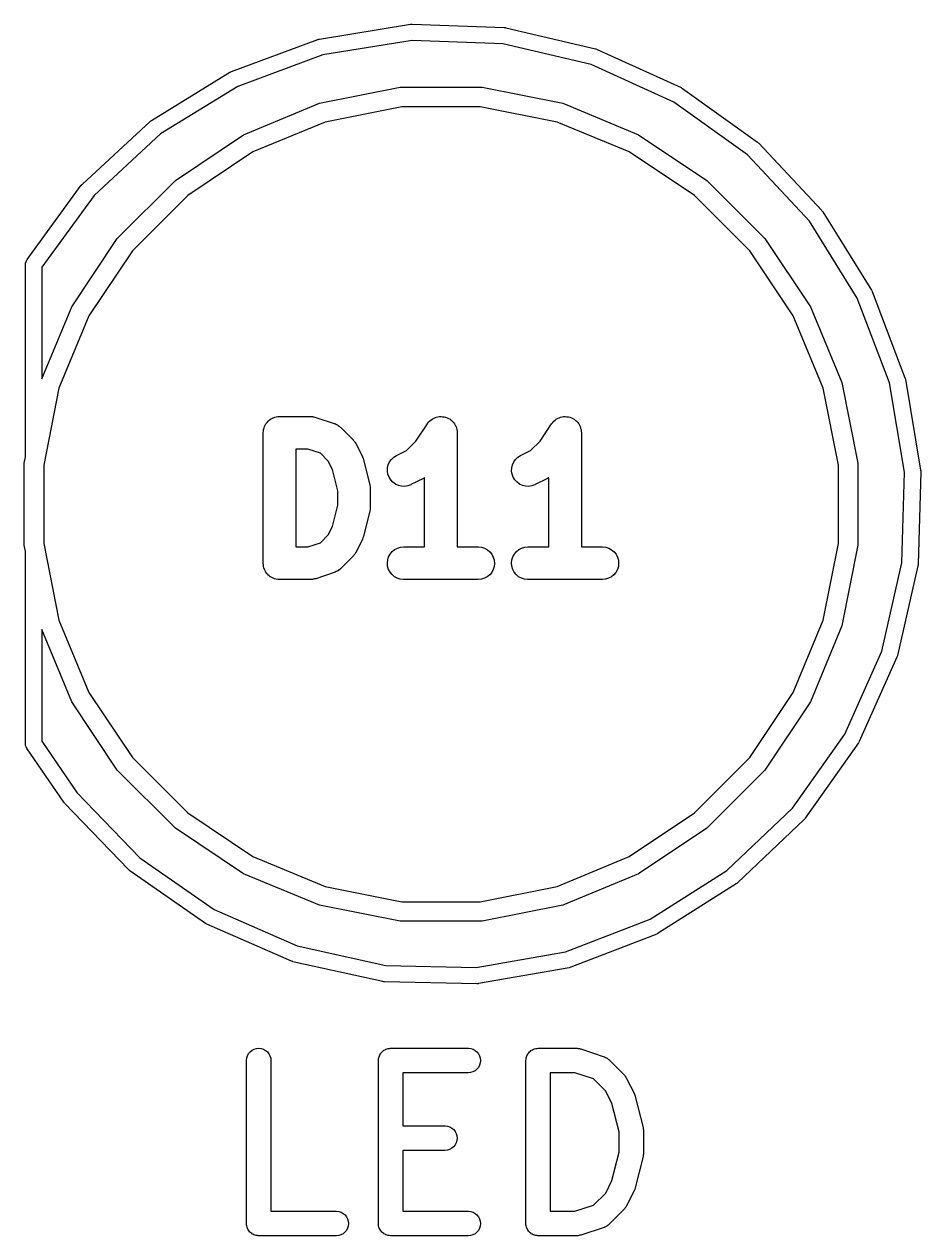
# Model space of a CAD drawing. Extents: x 20 to 116, y -135 to -20.
# Drawn here: x 65.08 to 70.58, y -86.03 to -78.6 of the extents above; entities that cross this region are included whole.
import ezdxf

# ---------------------------------------------------------------- set-up
doc = ezdxf.new("R2010")
doc.units = 0
doc.layers.add('BLACK', color=7, linetype='CONTINUOUS')

msp = doc.modelspace()

# ---------------------------------------------------------------- linework, layer by layer
at = {"layer": 'BLACK', "linetype": 'Continuous'}
for p, q in [((66.8937, -78.6862), (67.4525, -78.5962)), ((67.4525, -78.5962), (67.4532, -78.5961)), ((67.4532, -78.5961), (67.4577, -78.5959)), ((67.4577, -78.5959), (67.4622, -78.5956)), ((67.4622, -78.5956), (68.0279, -78.6158)), ((68.0279, -78.6158), (68.0286, -78.6159)), ((68.0286, -78.6159), (68.033, -78.6165)), ((68.033, -78.6165), (68.0375, -78.6171)), ((68.0375, -78.6171), (68.5884, -78.7469)), ((66.3536, -78.8855), (66.8843, -78.6887)), ((66.8843, -78.6887), (66.8849, -78.6884)), ((66.8843, -78.6887), (66.8843, -78.6887)), ((66.8843, -78.6887), (66.8843, -78.6887)), ((66.8849, -78.6884), (66.8893, -78.6874)), ((66.8893, -78.6874), (66.8937, -78.6862)), ((67.4636, -78.6957), (66.9145, -78.7841)), ((68.0194, -78.7156), (67.4636, -78.6957)), ((68.5607, -78.8431), (68.0194, -78.7156)), ((68.5884, -78.7469), (68.5891, -78.747)), ((68.5891, -78.747), (68.5934, -78.7486)), ((68.5934, -78.7486), (68.5977, -78.75)), ((68.5977, -78.75), (69.1129, -78.9843)), ((66.9145, -78.7841), (66.393, -78.9776)), ((69.067, -79.0733), (68.5607, -78.8431)), ((65.8625, -79.1859), (66.3449, -78.8898)), ((66.3449, -78.8898), (66.3454, -78.8894)), ((66.3454, -78.8894), (66.3496, -78.8875)), ((66.3496, -78.8875), (66.3536, -78.8855)), ((66.393, -78.9776), (65.919, -79.2686)), ((66.894, -79.0807), (67.3881, -78.9824)), ((67.3881, -78.9824), (67.8919, -78.9824)), ((67.8919, -78.9824), (68.386, -79.0807)), ((69.1129, -78.9843), (69.1135, -78.9846)), ((69.1135, -78.9846), (69.1174, -78.9869)), ((69.1174, -78.9869), (69.1213, -78.9892)), ((69.1213, -78.9892), (69.5812, -79.319)), ((69.519, -79.3975), (69.067, -79.0733)), ((66.4285, -79.2735), (66.894, -79.0807)), ((67.3999, -79.1018), (66.9288, -79.1955)), ((67.8801, -79.1018), (67.3999, -79.1018)), ((68.3512, -79.1955), (67.8801, -79.1018)), ((68.386, -79.0807), (68.8515, -79.2735)), ((65.4391, -79.576), (65.8548, -79.1918)), ((65.8548, -79.1918), (65.8553, -79.1913)), ((65.8553, -79.1913), (65.8589, -79.1887)), ((65.8589, -79.1887), (65.8625, -79.1859)), ((66.9288, -79.1955), (66.4851, -79.3793)), ((68.7949, -79.3793), (68.3512, -79.1955)), ((65.919, -79.2686), (65.5106, -79.6461)), ((66.0096, -79.5534), (66.4285, -79.2735)), ((68.8515, -79.2735), (69.2704, -79.5534)), ((69.5812, -79.319), (69.5813, -79.319)), ((69.5813, -79.319), (69.5813, -79.3191)), ((69.5813, -79.3191), (69.5818, -79.3195)), ((69.5818, -79.3195), (69.5852, -79.3225)), ((69.5852, -79.3225), (69.5886, -79.3255)), ((69.5886, -79.3255), (69.9757, -79.7384)), ((66.4851, -79.3793), (66.0857, -79.6461)), ((69.1943, -79.6461), (68.7949, -79.3793)), ((69.8994, -79.8032), (69.519, -79.3975)), ((65.1004, -80.0397), (65.4327, -79.5833)), ((65.4327, -79.5833), (65.4331, -79.5827)), ((65.4331, -79.5827), (65.4361, -79.5794)), ((65.4361, -79.5794), (65.4391, -79.576)), ((65.6534, -79.9096), (66.0096, -79.5534)), ((69.2704, -79.5534), (69.6266, -79.9096)), ((65.5106, -79.6461), (65.19, -80.0866)), ((66.0857, -79.6461), (65.7461, -79.9857)), ((69.5339, -79.9857), (69.1943, -79.6461)), ((69.9757, -79.7384), (69.9757, -79.7384)), ((69.9757, -79.7384), (69.9757, -79.7384)), ((69.9757, -79.7384), (69.9761, -79.7389)), ((69.9761, -79.7389), (69.9788, -79.7425)), ((69.9788, -79.7425), (69.9816, -79.7461)), ((70.1937, -80.2751), (69.8994, -79.8032)), ((69.9816, -79.7461), (70.2811, -80.2264)), ((65.3735, -80.3285), (65.6534, -79.9096)), ((69.6266, -79.9096), (69.9065, -80.3285)), ((65.0982, -80.0424), (65.1004, -80.0397)), ((65.7461, -79.9857), (65.4793, -80.3851)), ((69.8007, -80.3851), (69.5339, -79.9857)), ((65.09, -80.0679), (65.0907, -80.0605)), ((65.09, -81.2498), (65.09, -80.0679)), ((65.0907, -80.0605), (65.0936, -80.0511)), ((65.0936, -80.0511), (65.0982, -80.0424)), ((65.19, -80.0866), (65.19, -80.7714)), ((70.2811, -80.2264), (70.2815, -80.227)), ((70.2815, -80.227), (70.2834, -80.2311)), ((70.2834, -80.2311), (70.2855, -80.2351)), ((70.2855, -80.2351), (70.486, -80.7644)), ((65.19, -80.7714), (65.3735, -80.3285)), ((69.9065, -80.3285), (70.0993, -80.794)), ((70.3907, -80.7952), (70.1937, -80.2751)), ((65.4793, -80.3851), (65.2955, -80.8288)), ((69.9845, -80.8288), (69.8007, -80.3851)), ((70.486, -80.7644), (70.4862, -80.765)), ((70.4862, -80.765), (70.4873, -80.7694)), ((70.4873, -80.7694), (70.4885, -80.7738)), ((70.4885, -80.7738), (70.5824, -81.332)), ((65.2955, -80.8288), (65.2018, -81.2999)), ((70.0782, -81.2999), (69.9845, -80.8288)), ((70.0993, -80.794), (70.1976, -81.2881)), ((70.483, -81.3437), (70.3907, -80.7952)), ((66.6111, -81.0092), (66.6201, -81.0065)), ((66.6201, -81.0065), (66.6291, -81.0038)), ((66.6291, -81.0038), (66.6295, -81.0038)), ((66.6295, -81.0038), (66.6298, -81.0037)), ((66.6298, -81.0037), (66.6392, -81.0028)), ((66.6392, -81.0028), (66.6486, -81.0019)), ((66.6486, -81.0019), (66.839, -81.0019)), ((66.839, -81.0019), (66.8404, -81.0019)), ((66.8404, -81.0019), (66.846, -81.0025)), ((66.846, -81.0025), (66.8516, -81.0027)), ((66.8516, -81.0027), (66.8557, -81.0036)), ((66.8557, -81.0036), (66.8598, -81.0041)), ((66.8598, -81.0041), (66.8652, -81.0058)), ((66.8652, -81.0058), (66.8707, -81.007)), ((67.6017, -81.0091), (67.6107, -81.0065)), ((67.6107, -81.0065), (67.6203, -81.0037)), ((67.6203, -81.0037), (67.6204, -81.0037)), ((67.6204, -81.0037), (67.6205, -81.0036)), ((67.6205, -81.0036), (67.6294, -81.0028)), ((67.6294, -81.0028), (67.6397, -81.0019)), ((67.6397, -81.0019), (67.6398, -81.0019)), ((67.6398, -81.0019), (67.6399, -81.0019)), ((67.6399, -81.0019), (67.6489, -81.0029)), ((67.6489, -81.0029), (67.6592, -81.0039)), ((67.6592, -81.0039), (67.6592, -81.004)), ((67.6592, -81.004), (67.6593, -81.004)), ((67.6593, -81.004), (67.668, -81.0067)), ((68.3636, -81.0091), (68.3727, -81.0065)), ((68.3727, -81.0065), (68.3822, -81.0037)), ((68.3822, -81.0037), (68.3823, -81.0037)), ((68.3823, -81.0037), (68.3824, -81.0036)), ((68.3824, -81.0036), (68.3916, -81.0028)), ((68.3916, -81.0028), (68.4017, -81.0019)), ((68.4017, -81.0019), (68.4018, -81.0019)), ((68.4017, -81.0019), (68.4017, -81.0019)), ((68.4018, -81.0019), (68.4111, -81.0029)), ((68.4111, -81.0029), (68.4211, -81.0039)), ((68.4211, -81.0039), (68.4211, -81.004)), ((68.4211, -81.004), (68.4212, -81.004)), ((68.4212, -81.004), (68.4304, -81.0068)), ((66.5508, -81.0811), (66.5536, -81.0721)), ((66.5536, -81.0721), (66.5564, -81.0632)), ((66.5564, -81.0632), (66.5566, -81.0628)), ((66.5566, -81.0628), (66.5567, -81.0625)), ((66.5567, -81.0625), (66.5612, -81.0543)), ((66.5612, -81.0543), (66.5657, -81.046)), ((66.5657, -81.046), (66.5659, -81.0457)), ((66.5659, -81.0457), (66.5661, -81.0454)), ((66.5661, -81.0454), (66.5721, -81.0382)), ((66.5721, -81.0382), (66.5781, -81.0309)), ((66.5781, -81.0309), (66.5784, -81.0307)), ((66.5784, -81.0307), (66.5786, -81.0305)), ((66.5786, -81.0305), (66.5859, -81.0246)), ((66.5859, -81.0246), (66.5932, -81.0186)), ((66.5932, -81.0186), (66.5935, -81.0184)), ((66.5935, -81.0184), (66.5938, -81.0182)), ((66.5938, -81.0182), (66.6021, -81.0139)), ((66.6021, -81.0139), (66.6105, -81.0094)), ((66.6105, -81.0094), (66.6108, -81.0093)), ((66.6108, -81.0093), (66.6111, -81.0092)), ((66.8707, -81.007), (66.985, -81.0451)), ((66.985, -81.0451), (66.9863, -81.0456)), ((66.9863, -81.0456), (66.9889, -81.0468)), ((66.9889, -81.0468), (66.9918, -81.0477)), ((66.9918, -81.0477), (66.9978, -81.0509)), ((66.9978, -81.0509), (67.004, -81.0538)), ((67.004, -81.0538), (67.0064, -81.0555)), ((67.0064, -81.0555), (67.009, -81.0569)), ((67.009, -81.0569), (67.0142, -81.0612)), ((67.0142, -81.0612), (67.0198, -81.0653)), ((67.0198, -81.0653), (67.0218, -81.0674)), ((67.0218, -81.0674), (67.024, -81.0693)), ((67.024, -81.0693), (67.1002, -81.1455)), ((67.4851, -81.1525), (67.5558, -81.0464)), ((67.5558, -81.0464), (67.5565, -81.0454)), ((67.5565, -81.0454), (67.5566, -81.0453)), ((67.5565, -81.0454), (67.5565, -81.0454)), ((67.5565, -81.0454), (67.5565, -81.0454)), ((67.5566, -81.0453), (67.563, -81.0376)), ((67.563, -81.0376), (67.5691, -81.0305)), ((67.5691, -81.0304), (67.5692, -81.0303)), ((67.5691, -81.0305), (67.5691, -81.0304)), ((67.5692, -81.0303), (67.5772, -81.0239)), ((67.5772, -81.0239), (67.5843, -81.0182)), ((67.5843, -81.0182), (67.5844, -81.0182)), ((67.5844, -81.0181), (67.5932, -81.0135)), ((67.5844, -81.0182), (67.5844, -81.0181)), ((67.5932, -81.0135), (67.6016, -81.0092)), ((67.6016, -81.0092), (67.6017, -81.0092)), ((67.6017, -81.0092), (67.6017, -81.0091)), ((67.668, -81.0067), (67.6778, -81.0097)), ((67.6778, -81.0097), (67.6779, -81.0098)), ((67.6779, -81.0098), (67.6779, -81.0098)), ((67.6779, -81.0098), (67.6863, -81.0143)), ((67.6863, -81.0143), (67.695, -81.019)), ((67.695, -81.019), (67.695, -81.0191)), ((67.695, -81.0191), (67.6951, -81.0191)), ((67.6951, -81.0191), (67.7027, -81.0254)), ((67.7027, -81.0254), (67.71, -81.0314)), ((67.71, -81.0314), (67.7101, -81.0315)), ((67.7101, -81.0315), (67.7101, -81.0316)), ((67.7101, -81.0316), (67.7164, -81.0392)), ((67.7164, -81.0392), (67.7223, -81.0466)), ((67.7223, -81.0466), (67.7224, -81.0466)), ((67.7224, -81.0466), (67.7224, -81.0467)), ((67.7224, -81.0467), (67.7269, -81.0551)), ((67.7269, -81.0551), (67.7315, -81.0638)), ((67.7315, -81.0638), (67.7315, -81.0639)), ((67.7315, -81.0639), (67.7316, -81.0639)), ((67.7316, -81.0639), (67.7342, -81.0726)), ((67.7342, -81.0726), (67.7371, -81.0825)), ((68.2471, -81.1525), (68.3177, -81.0464)), ((68.3177, -81.0464), (68.3184, -81.0454)), ((68.3184, -81.0454), (68.3185, -81.0453)), ((68.3184, -81.0454), (68.3184, -81.0454)), ((68.3184, -81.0454), (68.3184, -81.0454)), ((68.3185, -81.0453), (68.3247, -81.0379)), ((68.3247, -81.0379), (68.331, -81.0305)), ((68.331, -81.0304), (68.3311, -81.0303)), ((68.331, -81.0305), (68.331, -81.0304)), ((68.3311, -81.0303), (68.339, -81.024)), ((68.339, -81.024), (68.3462, -81.0182)), ((68.3462, -81.0182), (68.3463, -81.0182)), ((68.3463, -81.0181), (68.3551, -81.0136)), ((68.3463, -81.0182), (68.3463, -81.0181)), ((68.3551, -81.0136), (68.3635, -81.0092)), ((68.3635, -81.0092), (68.3636, -81.0092)), ((68.3636, -81.0092), (68.3636, -81.0091)), ((68.4304, -81.0068), (68.4397, -81.0097)), ((68.4397, -81.0097), (68.4398, -81.0098)), ((68.4398, -81.0098), (68.4398, -81.0098)), ((68.4398, -81.0098), (68.4485, -81.0145)), ((68.4485, -81.0145), (68.4569, -81.019)), ((68.4569, -81.019), (68.4569, -81.019)), ((68.4569, -81.019), (68.457, -81.0191)), ((68.457, -81.0191), (68.4647, -81.0255)), ((68.4647, -81.0255), (68.4719, -81.0314)), ((68.4719, -81.0314), (68.472, -81.0315)), ((68.472, -81.0315), (68.472, -81.0316)), ((68.472, -81.0316), (68.4783, -81.0392)), ((68.4783, -81.0392), (68.4842, -81.0466)), ((68.4842, -81.0466), (68.4843, -81.0466)), ((68.4843, -81.0466), (68.4843, -81.0467)), ((68.4843, -81.0467), (68.4888, -81.0551)), ((68.4888, -81.0551), (68.4934, -81.0638)), ((68.4934, -81.0638), (68.4934, -81.0639)), ((68.4934, -81.0639), (68.4935, -81.0639)), ((68.4935, -81.0639), (68.4962, -81.0729)), ((68.4962, -81.0729), (68.499, -81.0825)), ((66.5486, -81.1005), (66.5496, -81.0912)), ((66.5486, -81.1012), (66.5486, -81.1005)), ((66.5486, -81.1019), (66.5486, -81.1012)), ((66.5486, -81.1012), (66.5486, -81.1012)), ((66.5486, -81.1012), (66.5486, -81.1012)), ((66.5486, -81.9019), (66.5486, -81.1019)), ((66.5496, -81.0912), (66.5506, -81.0818)), ((66.5506, -81.0818), (66.5507, -81.0815)), ((66.5507, -81.0815), (66.5508, -81.0811)), ((67.1002, -81.1455), (67.1012, -81.1465)), ((67.1012, -81.1465), (67.1047, -81.1509)), ((67.1047, -81.1509), (67.1086, -81.1549)), ((67.1086, -81.1549), (67.1108, -81.1585)), ((67.4274, -81.2102), (67.4851, -81.1525)), ((67.7371, -81.0825), (67.7372, -81.0826)), ((67.7372, -81.0826), (67.7372, -81.0826)), ((67.7372, -81.0826), (67.738, -81.0915)), ((67.738, -81.0915), (67.739, -81.1019)), ((67.739, -81.1019), (67.739, -81.8019)), ((68.1893, -81.2102), (68.2471, -81.1525)), ((68.499, -81.0825), (68.4991, -81.0826)), ((68.4991, -81.0826), (68.4991, -81.0826)), ((68.4991, -81.0826), (68.5, -81.0922)), ((68.5, -81.0922), (68.501, -81.1019)), ((68.501, -81.1019), (68.501, -81.8019)), ((66.7486, -81.2019), (66.7486, -81.8019)), ((66.8228, -81.2019), (66.7486, -81.2019)), ((66.8993, -81.2274), (66.8228, -81.2019)), ((66.9473, -81.2754), (66.8993, -81.2274)), ((67.1108, -81.1585), (67.1134, -81.1617)), ((67.1134, -81.1617), (67.116, -81.1667)), ((67.116, -81.1667), (67.119, -81.1715)), ((67.119, -81.1715), (67.1571, -81.2477)), ((67.3658, -81.241), (67.4274, -81.2102)), ((68.1277, -81.241), (68.1893, -81.2102)), ((65.0824, -81.2881), (65.09, -81.2498)), ((65.0824, -81.7919), (65.0824, -81.2881)), ((65.2018, -81.2999), (65.2018, -81.7801)), ((66.9733, -81.3273), (66.9473, -81.2754)), ((67.1571, -81.2477), (67.1577, -81.2489)), ((67.1577, -81.2489), (67.1578, -81.2493)), ((67.1578, -81.2493), (67.1581, -81.2497)), ((67.1581, -81.2497), (67.1612, -81.2585)), ((67.1612, -81.2585), (67.1644, -81.2672)), ((67.1644, -81.2672), (67.1645, -81.2677)), ((67.1645, -81.2677), (67.1646, -81.2681)), ((67.1646, -81.2681), (67.2027, -81.4205)), ((67.3113, -81.3175), (67.3157, -81.2985)), ((67.3157, -81.2985), (67.3237, -81.2807)), ((67.3237, -81.2807), (67.335, -81.2648)), ((67.335, -81.2648), (67.3492, -81.2514)), ((67.3492, -81.2514), (67.3658, -81.241)), ((68.0732, -81.3175), (68.0776, -81.2985)), ((68.0776, -81.2985), (68.0856, -81.2807)), ((68.0856, -81.2807), (68.0969, -81.2648)), ((68.0969, -81.2648), (68.1111, -81.2514)), ((68.1111, -81.2514), (68.1277, -81.241)), ((70.0782, -81.7801), (70.0782, -81.2999)), ((70.1976, -81.2881), (70.1976, -81.7919)), ((67.0057, -81.4571), (66.9733, -81.3273)), ((67.3107, -81.337), (67.3113, -81.3175)), ((67.3139, -81.3563), (67.3107, -81.337)), ((67.3207, -81.3746), (67.3139, -81.3563)), ((67.331, -81.3912), (67.3207, -81.3746)), ((67.539, -81.3773), (67.5361, -81.3788)), ((67.539, -81.8019), (67.539, -81.3773)), ((68.0726, -81.337), (68.0732, -81.3175)), ((68.0758, -81.3563), (68.0726, -81.337)), ((68.0826, -81.3746), (68.0758, -81.3563)), ((68.0929, -81.3912), (68.0826, -81.3746)), ((68.301, -81.3773), (68.2981, -81.3788)), ((68.301, -81.8019), (68.301, -81.3773)), ((70.467, -81.8996), (70.483, -81.3437)), ((70.5831, -81.3417), (70.5668, -81.9074)), ((70.5824, -81.332), (70.5825, -81.3326)), ((70.5825, -81.3326), (70.5828, -81.3371)), ((70.5828, -81.3371), (70.5831, -81.3417)), ((67.2027, -81.4205), (67.2031, -81.4219)), ((67.2031, -81.4219), (67.2033, -81.4236)), ((67.2033, -81.4236), (67.2038, -81.4253)), ((67.2038, -81.4253), (67.2046, -81.4333)), ((67.2046, -81.4333), (67.2057, -81.4412)), ((67.2057, -81.4412), (67.2055, -81.443)), ((67.2055, -81.443), (67.2057, -81.4448)), ((67.2057, -81.4448), (67.2057, -81.559)), ((67.3443, -81.4054), (67.331, -81.3912)), ((67.3601, -81.4169), (67.3443, -81.4054)), ((67.3779, -81.425), (67.3601, -81.4169)), ((67.3968, -81.4295), (67.3779, -81.425)), ((67.4163, -81.4303), (67.3968, -81.4295)), ((67.4356, -81.4273), (67.4163, -81.4303)), ((67.4539, -81.4205), (67.4356, -81.4273)), ((67.4552, -81.4199), (67.4539, -81.4205)), ((67.5314, -81.3818), (67.4552, -81.4199)), ((67.5361, -81.3788), (67.5314, -81.3818)), ((68.1062, -81.4054), (68.0929, -81.3912)), ((68.122, -81.4169), (68.1062, -81.4054)), ((68.1398, -81.425), (68.122, -81.4169)), ((68.1587, -81.4295), (68.1398, -81.425)), ((68.1783, -81.4303), (68.1587, -81.4295)), ((68.1975, -81.4273), (68.1783, -81.4303)), ((68.2158, -81.4205), (68.1975, -81.4273)), ((68.2171, -81.4199), (68.2158, -81.4205)), ((68.2933, -81.3818), (68.2171, -81.4199)), ((68.2981, -81.3788), (68.2933, -81.3818)), ((67.0057, -81.5467), (67.0057, -81.4571)), ((66.9733, -81.6765), (67.0057, -81.5467)), ((67.2027, -81.5833), (67.1646, -81.7357)), ((67.203, -81.5815), (67.2027, -81.5833)), ((67.2035, -81.5798), (67.203, -81.5815)), ((67.2044, -81.5719), (67.2035, -81.5798)), ((67.2056, -81.564), (67.2044, -81.5719)), ((67.2057, -81.5604), (67.2055, -81.5622)), ((67.2055, -81.5622), (67.2056, -81.564)), ((67.2057, -81.559), (67.2057, -81.5604)), ((66.8993, -81.7764), (66.9473, -81.7284)), ((66.9473, -81.7284), (66.9733, -81.6765)), ((67.1607, -81.7466), (67.1575, -81.7553)), ((67.164, -81.7379), (67.1607, -81.7466)), ((67.1641, -81.7375), (67.164, -81.7379)), ((67.1643, -81.737), (67.1641, -81.7375)), ((67.1646, -81.7357), (67.1643, -81.737)), ((65.09, -81.8302), (65.0824, -81.7919)), ((65.2018, -81.7801), (65.2955, -82.2512)), ((66.7486, -81.8019), (66.8228, -81.8019)), ((66.8228, -81.8019), (66.8993, -81.7764)), ((67.1571, -81.7561), (67.119, -81.8323)), ((67.1572, -81.7557), (67.1571, -81.7561)), ((67.1575, -81.7553), (67.1572, -81.7557)), ((67.34, -81.8309), (67.3551, -81.8186)), ((67.3551, -81.8186), (67.3724, -81.8094)), ((67.3724, -81.8094), (67.3911, -81.8038)), ((67.3911, -81.8038), (67.4105, -81.8019)), ((67.4105, -81.8019), (67.539, -81.8019)), ((67.739, -81.8019), (67.8676, -81.8019)), ((67.8676, -81.8019), (67.869, -81.8019)), ((67.869, -81.8019), (67.8884, -81.8041)), ((67.8884, -81.8041), (67.907, -81.81)), ((67.907, -81.81), (67.9241, -81.8194)), ((67.9241, -81.8194), (67.9391, -81.8319)), ((68.1019, -81.8309), (68.117, -81.8186)), ((68.117, -81.8186), (68.1343, -81.8094)), ((68.1343, -81.8094), (68.153, -81.8038)), ((68.153, -81.8038), (68.1724, -81.8019)), ((68.1724, -81.8019), (68.301, -81.8019)), ((68.501, -81.8019), (68.6295, -81.8019)), ((68.6295, -81.8019), (68.6309, -81.8019)), ((68.6309, -81.8019), (68.6503, -81.8041)), ((68.6503, -81.8041), (68.6689, -81.81)), ((68.6689, -81.81), (68.686, -81.8194)), ((68.686, -81.8194), (68.701, -81.8319)), ((69.9845, -82.2512), (70.0782, -81.7801)), ((70.1976, -81.7919), (70.0993, -82.286)), ((65.09, -83.0095), (65.09, -81.8302)), ((67.1002, -81.8583), (67.024, -81.9345)), ((67.1038, -81.854), (67.1002, -81.8583)), ((67.1077, -81.85), (67.1038, -81.854)), ((67.11, -81.8465), (67.1077, -81.85)), ((67.1126, -81.8432), (67.11, -81.8465)), ((67.1153, -81.8383), (67.1126, -81.8432)), ((67.1183, -81.8336), (67.1153, -81.8383)), ((67.119, -81.8323), (67.1183, -81.8336)), ((67.3105, -81.9012), (67.3125, -81.8818)), ((67.3125, -81.8818), (67.3183, -81.8632)), ((67.3183, -81.8632), (67.3276, -81.846)), ((67.3276, -81.846), (67.34, -81.8309)), ((67.9391, -81.8319), (67.9513, -81.8471)), ((67.9513, -81.8471), (67.9603, -81.8644)), ((67.9603, -81.8644), (67.9658, -81.8832)), ((67.9658, -81.8832), (67.9676, -81.9026)), ((68.0724, -81.9012), (68.0744, -81.8818)), ((68.0744, -81.8818), (68.0802, -81.8632)), ((68.0802, -81.8632), (68.0895, -81.846)), ((68.0895, -81.846), (68.1019, -81.8309)), ((68.701, -81.8319), (68.7132, -81.8471)), ((68.7132, -81.8471), (68.7222, -81.8644)), ((68.7222, -81.8644), (68.7278, -81.8832)), ((68.7278, -81.8832), (68.7295, -81.9026)), ((66.5495, -81.9112), (66.5486, -81.9019)), ((66.5503, -81.9206), (66.5495, -81.9112)), ((66.5504, -81.921), (66.5503, -81.9206)), ((66.5505, -81.9213), (66.5504, -81.921)), ((66.5532, -81.9304), (66.5505, -81.9213)), ((66.5559, -81.9394), (66.5532, -81.9304)), ((66.556, -81.9397), (66.5559, -81.9394)), ((66.5561, -81.94), (66.556, -81.9397)), ((66.5606, -81.9484), (66.5561, -81.94)), ((66.5649, -81.9567), (66.5606, -81.9484)), ((66.5651, -81.9569), (66.5649, -81.9567)), ((66.5653, -81.9572), (66.5651, -81.9569)), ((66.5712, -81.9646), (66.5653, -81.9572)), ((66.5771, -81.9719), (66.5712, -81.9646)), ((66.5774, -81.9721), (66.5771, -81.9719)), ((66.5776, -81.9724), (66.5774, -81.9721)), ((66.5849, -81.9784), (66.5776, -81.9724)), ((66.985, -81.9587), (66.8707, -81.9968)), ((66.9876, -81.9575), (66.985, -81.9587)), ((66.9905, -81.9567), (66.9876, -81.9575)), ((66.9965, -81.9535), (66.9905, -81.9567)), ((67.0028, -81.9507), (66.9965, -81.9535)), ((67.0052, -81.949), (67.0028, -81.9507)), ((67.0078, -81.9477), (67.0052, -81.949)), ((67.0131, -81.9434), (67.0078, -81.9477)), ((67.0187, -81.9395), (67.0131, -81.9434)), ((67.0208, -81.9373), (67.0187, -81.9395)), ((67.023, -81.9355), (67.0208, -81.9373)), ((67.024, -81.9345), (67.023, -81.9355)), ((67.3122, -81.9206), (67.3105, -81.9012)), ((67.3178, -81.9394), (67.3122, -81.9206)), ((67.3268, -81.9567), (67.3178, -81.9394)), ((67.339, -81.9719), (67.3268, -81.9567)), ((67.354, -81.9844), (67.339, -81.9719)), ((67.9505, -81.9578), (67.9381, -81.9729)), ((67.9598, -81.9407), (67.9505, -81.9578)), ((67.9656, -81.922), (67.9598, -81.9407)), ((67.9676, -81.9026), (67.9656, -81.922)), ((68.0742, -81.9206), (68.0724, -81.9012)), ((68.0797, -81.9394), (68.0742, -81.9206)), ((68.0887, -81.9567), (68.0797, -81.9394)), ((68.1009, -81.9719), (68.0887, -81.9567)), ((68.1159, -81.9844), (68.1009, -81.9719)), ((68.7124, -81.9578), (68.7, -81.9729)), ((68.7217, -81.9407), (68.7124, -81.9578)), ((68.7275, -81.922), (68.7217, -81.9407)), ((68.7295, -81.9026), (68.7275, -81.922)), ((70.3433, -82.4419), (70.467, -81.8996)), ((70.5656, -81.9171), (70.4397, -82.4689)), ((70.5661, -81.9126), (70.5656, -81.9171)), ((70.5668, -81.9081), (70.5661, -81.9126)), ((70.5668, -81.9074), (70.5668, -81.9074)), ((70.5668, -81.9074), (70.5668, -81.9074)), ((70.5668, -81.9074), (70.5668, -81.9081)), ((66.5921, -81.9844), (66.5849, -81.9784)), ((66.5924, -81.9846), (66.5921, -81.9844)), ((66.5927, -81.9848), (66.5924, -81.9846)), ((66.6009, -81.9893), (66.5927, -81.9848)), ((66.6092, -81.9938), (66.6009, -81.9893)), ((66.6095, -81.9939), (66.6092, -81.9938)), ((66.6098, -81.9941), (66.6095, -81.9939)), ((66.6188, -81.9969), (66.6098, -81.9941)), ((66.6278, -81.9997), (66.6188, -81.9969)), ((66.6281, -81.9998), (66.6278, -81.9997)), ((66.6285, -81.9999), (66.6281, -81.9998)), ((66.6379, -82.0009), (66.6285, -81.9999)), ((66.6472, -82.0019), (66.6379, -82.0009)), ((66.6478, -82.0019), (66.6472, -82.0019)), ((66.6479, -82.0019), (66.6478, -82.0019)), ((66.6486, -82.0019), (66.6479, -82.0019)), ((66.6479, -82.0019), (66.6479, -82.0019)), ((66.839, -82.0019), (66.6486, -82.0019)), ((66.8446, -82.0014), (66.839, -82.0019)), ((66.8503, -82.0013), (66.8446, -82.0014)), ((66.8543, -82.0004), (66.8503, -82.0013)), ((66.8585, -82), (66.8543, -82.0004)), ((66.8639, -81.9984), (66.8585, -82)), ((66.8693, -81.9972), (66.8639, -81.9984)), ((66.8707, -81.9968), (66.8693, -81.9972)), ((67.3711, -81.9938), (67.354, -81.9844)), ((67.3897, -81.9997), (67.3711, -81.9938)), ((67.4091, -82.0019), (67.3897, -81.9997)), ((67.4105, -82.0019), (67.4091, -82.0019)), ((67.8676, -82.0019), (67.4105, -82.0019)), ((67.887, -82), (67.8676, -82.0019)), ((67.9057, -81.9944), (67.887, -82)), ((67.923, -81.9852), (67.9057, -81.9944)), ((67.9381, -81.9729), (67.923, -81.9852)), ((68.133, -81.9938), (68.1159, -81.9844)), ((68.1516, -81.9997), (68.133, -81.9938)), ((68.171, -82.0019), (68.1516, -81.9997)), ((68.1724, -82.0019), (68.171, -82.0019)), ((68.6295, -82.0019), (68.1724, -82.0019)), ((68.6489, -82), (68.6295, -82.0019)), ((68.6676, -81.9944), (68.6489, -82)), ((68.6849, -81.9852), (68.6676, -81.9944)), ((68.7, -81.9729), (68.6849, -81.9852)), ((65.2955, -82.2512), (65.4793, -82.6949)), ((69.8007, -82.6949), (69.9845, -82.2512)), ((65.3735, -82.7515), (65.19, -82.3086)), ((65.19, -82.3086), (65.19, -82.9942)), ((70.0993, -82.286), (69.9065, -82.7515)), ((70.1166, -82.9498), (70.3433, -82.4419)), ((70.4366, -82.4782), (70.2059, -82.995)), ((70.438, -82.4739), (70.4366, -82.4782)), ((70.4395, -82.4696), (70.438, -82.4739)), ((70.4397, -82.4689), (70.4395, -82.4696)), ((65.4793, -82.6949), (65.7461, -83.0943)), ((69.5339, -83.0943), (69.8007, -82.6949)), ((65.6534, -83.1704), (65.3735, -82.7515)), ((69.9065, -82.7515), (69.6266, -83.1704)), ((65.09, -83.0097), (65.09, -83.0095)), ((65.09, -83.0098), (65.09, -83.0097)), ((65.09, -83.0121), (65.09, -83.0098)), ((65.0907, -83.0195), (65.09, -83.0121)), ((65.19, -82.9942), (65.4046, -83.3076)), ((69.7956, -83.404), (70.1166, -82.9498)), ((70.2011, -83.0035), (69.8745, -83.4657)), ((70.2034, -82.9995), (70.2011, -83.0035)), ((70.2056, -82.9957), (70.2034, -82.9995)), ((70.2059, -82.995), (70.2056, -82.9957)), ((70.2059, -82.995), (70.2059, -82.995)), ((70.2059, -82.995), (70.2059, -82.995)), ((65.0936, -83.0289), (65.0907, -83.0195)), ((65.0982, -83.0376), (65.0936, -83.0289)), ((65.1, -83.0397), (65.0982, -83.0376)), ((65.3245, -83.3676), (65.1, -83.0397)), ((65.7461, -83.0943), (66.0857, -83.4339)), ((69.1943, -83.4339), (69.5339, -83.0943)), ((66.0096, -83.5266), (65.6534, -83.1704)), ((69.6266, -83.1704), (69.2704, -83.5266)), ((65.4046, -83.3076), (65.7911, -83.7086)), ((65.3269, -83.3705), (65.3245, -83.3676)), ((65.3292, -83.3735), (65.3269, -83.3705)), ((65.3297, -83.374), (65.3292, -83.3735)), ((65.7225, -83.7815), (65.3297, -83.374)), ((66.0857, -83.4339), (66.4851, -83.7007)), ((68.7949, -83.7007), (69.1943, -83.4339)), ((69.3925, -83.7872), (69.7956, -83.404)), ((66.4285, -83.8065), (66.0096, -83.5266)), ((69.2704, -83.5266), (68.8515, -83.8065)), ((69.8681, -83.4731), (69.4579, -83.863)), ((69.8711, -83.4696), (69.8681, -83.4731)), ((69.874, -83.4663), (69.8711, -83.4696)), ((69.8744, -83.4657), (69.874, -83.4663)), ((69.8745, -83.4657), (69.8744, -83.4657)), ((69.8745, -83.4657), (69.8745, -83.4657)), ((65.7911, -83.7086), (66.2475, -84.0264)), ((66.4851, -83.7007), (66.9288, -83.8845)), ((68.3512, -83.8845), (68.7949, -83.7007)), ((65.726, -83.7845), (65.7225, -83.7815)), ((65.7294, -83.7874), (65.726, -83.7845)), ((65.7299, -83.7878), (65.7294, -83.7874)), ((66.1944, -84.1113), (65.7299, -83.7878)), ((65.7299, -83.7878), (65.7299, -83.7878)), ((65.7299, -83.7878), (65.7299, -83.7878)), ((66.894, -83.9993), (66.4285, -83.8065)), ((68.8515, -83.8065), (68.386, -83.9993)), ((68.9227, -84.0848), (69.3925, -83.7872)), ((66.9288, -83.8845), (67.3999, -83.9782)), ((67.8801, -83.9782), (68.3512, -83.8845)), ((69.4502, -83.869), (68.972, -84.1719)), ((69.4538, -83.8662), (69.4502, -83.869)), ((69.4574, -83.8635), (69.4538, -83.8662)), ((69.4579, -83.863), (69.4574, -83.8635)), ((67.3999, -83.9782), (67.8801, -83.9782)), ((66.2475, -84.0264), (66.757, -84.2495)), ((67.3881, -84.0976), (66.894, -83.9993)), ((68.386, -83.9993), (67.8919, -84.0976)), ((66.1984, -84.1135), (66.1944, -84.1113)), ((66.2023, -84.1157), (66.1984, -84.1135)), ((66.2029, -84.116), (66.2023, -84.1157)), ((66.7214, -84.3431), (66.2029, -84.116)), ((67.8919, -84.0976), (67.3881, -84.0976)), ((68.4039, -84.2855), (68.9227, -84.0848)), ((68.9633, -84.1763), (68.4355, -84.3805)), ((68.9674, -84.1742), (68.9633, -84.1763)), ((68.9714, -84.1723), (68.9674, -84.1742)), ((68.972, -84.1719), (68.9714, -84.1723)), ((68.972, -84.1719), (68.972, -84.1719)), ((68.972, -84.1719), (68.972, -84.1719)), ((66.757, -84.2495), (67.3001, -84.3694)), ((66.7257, -84.3445), (66.7214, -84.3431)), ((66.73, -84.3459), (66.7257, -84.3445)), ((66.7306, -84.3461), (66.73, -84.3459)), ((67.2833, -84.4681), (66.7306, -84.3461)), ((67.8561, -84.3816), (68.4039, -84.2855)), ((67.3001, -84.3694), (67.8561, -84.3816)), ((68.4261, -84.3831), (67.8686, -84.4809)), ((68.4304, -84.3819), (68.4261, -84.3831)), ((68.4348, -84.3807), (68.4304, -84.3819)), ((68.4355, -84.3805), (68.4348, -84.3807)), ((67.2878, -84.4687), (67.2833, -84.4681)), ((67.2923, -84.4693), (67.2878, -84.4687)), ((67.293, -84.4693), (67.2923, -84.4693)), ((67.8589, -84.4816), (67.293, -84.4693)), ((67.8634, -84.4813), (67.8589, -84.4816)), ((67.8679, -84.481), (67.8634, -84.4813)), ((67.8686, -84.4809), (67.8679, -84.481)), ((67.8686, -84.4809), (67.8686, -84.4809)), ((66.446, -84.9513), (66.4476, -84.9368)), ((66.4476, -84.9368), (66.452, -84.9228)), ((66.452, -84.9228), (66.4591, -84.91)), ((66.4591, -84.91), (66.4685, -84.8988)), ((66.4685, -84.8988), (66.4799, -84.8896)), ((66.4799, -84.8896), (66.4929, -84.8828)), ((66.4929, -84.8828), (66.5069, -84.8787)), ((66.5069, -84.8787), (66.5215, -84.8774)), ((66.5215, -84.8774), (66.536, -84.8789)), ((66.536, -84.8789), (66.55, -84.8832)), ((66.55, -84.8832), (66.5629, -84.8902)), ((66.5629, -84.8902), (66.5742, -84.8995)), ((66.5742, -84.8995), (66.5834, -84.9109)), ((66.5834, -84.9109), (66.5903, -84.9238)), ((66.5903, -84.9238), (66.5945, -84.9378)), ((66.5945, -84.9378), (66.596, -84.9524)), ((67.2555, -84.9513), (67.2563, -84.9443)), ((67.2563, -84.9443), (67.257, -84.9373)), ((67.257, -84.9373), (67.2571, -84.937)), ((67.2571, -84.9368), (67.2592, -84.9301)), ((67.2571, -84.937), (67.2571, -84.9368)), ((67.2592, -84.9301), (67.2613, -84.9233)), ((67.2613, -84.9233), (67.2615, -84.9231)), ((67.2615, -84.9228), (67.265, -84.9166)), ((67.2615, -84.9231), (67.2615, -84.9228)), ((67.265, -84.9166), (67.2683, -84.9104)), ((67.2683, -84.9104), (67.2685, -84.9102)), ((67.2685, -84.9102), (67.2686, -84.91)), ((67.2686, -84.91), (67.2731, -84.9046)), ((67.2731, -84.9046), (67.2776, -84.8992)), ((67.2776, -84.8992), (67.2778, -84.899)), ((67.2778, -84.899), (67.278, -84.8988)), ((67.278, -84.8988), (67.2835, -84.8944)), ((67.2835, -84.8944), (67.289, -84.8899)), ((67.289, -84.8899), (67.2892, -84.8898)), ((67.2892, -84.8898), (67.2894, -84.8896)), ((67.2894, -84.8896), (67.2957, -84.8864)), ((67.2957, -84.8864), (67.3019, -84.883)), ((67.3019, -84.883), (67.3021, -84.883)), ((67.3021, -84.883), (67.3024, -84.8828)), ((67.3024, -84.8828), (67.3092, -84.8808)), ((67.3092, -84.8808), (67.3159, -84.8788)), ((67.3159, -84.8788), (67.3162, -84.8788)), ((67.3162, -84.8788), (67.3164, -84.8787)), ((67.3164, -84.8787), (67.3234, -84.8781)), ((67.3234, -84.8781), (67.3305, -84.8774)), ((67.3305, -84.8774), (67.8067, -84.8774)), ((67.8067, -84.8774), (67.8077, -84.8774)), ((67.8077, -84.8774), (67.8223, -84.879)), ((67.8223, -84.879), (67.8362, -84.8834)), ((67.8362, -84.8834), (67.849, -84.8905)), ((67.849, -84.8905), (67.8603, -84.8999)), ((67.8603, -84.8999), (67.8694, -84.9113)), ((67.8694, -84.9113), (67.8762, -84.9243)), ((67.8762, -84.9243), (67.8803, -84.9383)), ((67.8803, -84.9383), (67.8817, -84.9529)), ((68.1602, -84.9513), (68.161, -84.9443)), ((68.161, -84.9443), (68.1618, -84.9373)), ((68.1618, -84.937), (68.1619, -84.9368)), ((68.1618, -84.9373), (68.1618, -84.937)), ((68.1619, -84.9368), (68.164, -84.9301)), ((68.164, -84.9301), (68.1661, -84.9233)), ((68.1661, -84.9233), (68.1662, -84.9231)), ((68.1662, -84.9231), (68.1663, -84.9228)), ((68.1663, -84.9228), (68.1697, -84.9166)), ((68.1697, -84.9166), (68.1731, -84.9104)), ((68.1731, -84.9104), (68.1732, -84.9102)), ((68.1732, -84.9102), (68.1734, -84.91)), ((68.1734, -84.91), (68.1779, -84.9046)), ((68.1779, -84.9046), (68.1824, -84.8992)), ((68.1824, -84.8992), (68.1826, -84.899)), ((68.1826, -84.899), (68.1828, -84.8988)), ((68.1828, -84.8988), (68.1882, -84.8944)), ((68.1882, -84.8944), (68.1937, -84.8899)), ((68.1937, -84.8899), (68.194, -84.8898)), ((68.194, -84.8898), (68.1942, -84.8896)), ((68.1942, -84.8896), (68.2004, -84.8864)), ((68.2004, -84.8864), (68.2067, -84.883)), ((68.2067, -84.883), (68.2069, -84.883)), ((68.2069, -84.883), (68.2071, -84.8828)), ((68.2071, -84.8828), (68.2139, -84.8808)), ((68.2139, -84.8808), (68.2207, -84.8788)), ((68.2207, -84.8788), (68.2209, -84.8788)), ((68.2209, -84.8788), (68.2212, -84.8787)), ((68.2212, -84.8787), (68.2282, -84.8781)), ((68.2282, -84.8781), (68.2352, -84.8774)), ((68.2352, -84.8774), (68.4733, -84.8774)), ((68.4733, -84.8774), (68.4744, -84.8774)), ((68.4744, -84.8774), (68.4786, -84.8779)), ((68.4786, -84.8779), (68.4828, -84.878)), ((68.4828, -84.878), (68.4858, -84.8787)), ((68.4858, -84.8787), (68.4889, -84.879)), ((68.4889, -84.879), (68.4929, -84.8803)), ((68.4929, -84.8803), (68.4971, -84.8812)), ((68.4971, -84.8812), (68.6399, -84.9288)), ((68.6399, -84.9288), (68.6409, -84.9292)), ((68.6409, -84.9292), (68.6429, -84.9301)), ((68.6429, -84.9301), (68.645, -84.9308)), ((68.645, -84.9308), (68.6495, -84.9332)), ((68.6495, -84.9332), (68.6542, -84.9353)), ((68.6542, -84.9353), (68.656, -84.9366)), ((68.656, -84.9366), (68.6579, -84.9377)), ((68.6579, -84.9377), (68.6619, -84.9409)), ((68.6619, -84.9409), (68.666, -84.9439)), ((68.666, -84.9439), (68.6675, -84.9456)), ((66.446, -84.9524), (66.446, -84.9513)), ((66.446, -85.9524), (66.446, -84.9524)), ((66.596, -84.9524), (66.596, -85.8774)), ((67.2555, -84.9518), (67.2555, -84.9513)), ((67.2555, -84.9519), (67.2555, -84.9518)), ((67.2555, -84.9524), (67.2555, -84.9519)), ((67.2555, -84.9519), (67.2555, -84.9519)), ((67.2555, -85.9524), (67.2555, -84.9524)), ((67.8482, -85.0148), (67.8352, -85.0217)), ((67.8595, -85.0056), (67.8482, -85.0148)), ((67.8688, -84.9943), (67.8595, -85.0056)), ((67.8758, -84.9814), (67.8688, -84.9943)), ((67.8801, -84.9675), (67.8758, -84.9814)), ((67.8817, -84.9529), (67.8801, -84.9675)), ((68.1602, -84.9518), (68.1602, -84.9513)), ((68.1602, -84.9519), (68.1602, -84.9518)), ((68.1602, -84.9524), (68.1602, -84.9519)), ((68.1602, -84.9519), (68.1602, -84.9519)), ((68.1602, -85.9524), (68.1602, -84.9524)), ((68.6675, -84.9456), (68.6692, -84.947)), ((68.6692, -84.947), (68.7645, -85.0422)), ((67.8067, -85.0274), (67.4055, -85.0274)), ((67.4055, -85.0274), (67.4055, -85.3536)), ((67.8212, -85.026), (67.8067, -85.0274)), ((67.8352, -85.0217), (67.8212, -85.026)), ((68.3102, -85.0274), (68.3102, -85.8774)), ((68.4612, -85.0274), (68.3102, -85.0274)), ((68.5757, -85.0656), (68.4612, -85.0274)), ((68.6498, -85.1397), (68.5757, -85.0656)), ((68.7645, -85.0422), (68.7652, -85.0429)), ((68.7652, -85.0429), (68.7678, -85.0462)), ((68.7678, -85.0462), (68.7707, -85.0493)), ((68.7707, -85.0493), (68.7724, -85.052)), ((68.7724, -85.052), (68.7743, -85.0544)), ((68.7743, -85.0544), (68.7763, -85.0581)), ((68.7763, -85.0581), (68.7785, -85.0617)), ((68.7785, -85.0617), (68.8261, -85.1569)), ((68.6883, -85.2167), (68.6498, -85.1397)), ((68.8261, -85.1569), (68.8266, -85.1579)), ((68.8266, -85.1579), (68.8267, -85.1582)), ((68.8267, -85.1582), (68.8269, -85.1585)), ((68.8269, -85.1585), (68.8292, -85.1651)), ((68.8292, -85.1651), (68.8316, -85.1716)), ((68.7317, -85.3902), (68.6883, -85.2167)), ((68.8316, -85.1716), (68.8317, -85.172)), ((68.8317, -85.172), (68.8318, -85.1723)), ((68.8318, -85.1723), (68.8794, -85.3628)), ((67.4055, -85.3536), (67.6638, -85.3536)), ((67.6638, -85.3536), (67.6649, -85.3536)), ((67.6649, -85.3536), (67.6794, -85.3552)), ((67.6794, -85.3552), (67.6934, -85.3596)), ((67.6934, -85.3596), (67.7062, -85.3667)), ((67.7062, -85.3667), (67.7174, -85.3761)), ((67.7174, -85.3761), (67.7266, -85.3875)), ((67.7266, -85.3875), (67.7333, -85.4005)), ((68.7317, -85.5146), (68.7317, -85.3902)), ((68.8794, -85.3628), (68.8797, -85.3638)), ((68.8797, -85.3638), (68.8799, -85.3651)), ((68.8799, -85.3651), (68.8802, -85.3664)), ((68.8802, -85.3664), (68.8808, -85.3724)), ((68.8808, -85.3724), (68.8816, -85.3783)), ((68.8816, -85.3783), (68.8815, -85.3796)), ((68.8815, -85.3796), (68.8817, -85.381)), ((68.8817, -85.381), (68.8817, -85.5238)), ((67.7329, -85.4576), (67.726, -85.4705)), ((67.7373, -85.4437), (67.7329, -85.4576)), ((67.7333, -85.4005), (67.7375, -85.4145)), ((67.7388, -85.4291), (67.7373, -85.4437)), ((67.7375, -85.4145), (67.7388, -85.4291)), ((67.6638, -85.5036), (67.4055, -85.5036)), ((67.4055, -85.5036), (67.4055, -85.8774)), ((67.6784, -85.5021), (67.6638, -85.5036)), ((67.6924, -85.4979), (67.6784, -85.5021)), ((67.7053, -85.491), (67.6924, -85.4979)), ((67.7167, -85.4818), (67.7053, -85.491)), ((67.726, -85.4705), (67.7167, -85.4818)), ((68.6883, -85.6881), (68.7317, -85.5146)), ((68.88, -85.5394), (68.8796, -85.5407)), ((68.8807, -85.5335), (68.88, -85.5394)), ((68.8816, -85.5275), (68.8807, -85.5335)), ((68.8817, -85.5249), (68.8815, -85.5262)), ((68.8815, -85.5262), (68.8816, -85.5275)), ((68.8817, -85.5238), (68.8817, -85.5249)), ((68.8794, -85.542), (68.8318, -85.7325)), ((68.8796, -85.5407), (68.8794, -85.542)), ((68.6498, -85.7651), (68.6883, -85.6881)), ((68.8261, -85.7478), (68.7785, -85.8431)), ((68.8263, -85.7475), (68.8261, -85.7478)), ((68.8264, -85.7472), (68.8263, -85.7475)), ((68.8289, -85.7407), (68.8264, -85.7472)), ((68.8314, -85.7342), (68.8289, -85.7407)), ((68.8315, -85.7335), (68.8314, -85.7338)), ((68.8314, -85.7338), (68.8314, -85.7342)), ((68.8318, -85.7325), (68.8315, -85.7335)), ((68.5757, -85.8392), (68.6498, -85.7651)), ((66.596, -85.8774), (66.9971, -85.8774)), ((66.9971, -85.8774), (66.9982, -85.8774)), ((66.9982, -85.8774), (67.0127, -85.879)), ((67.0127, -85.879), (67.0267, -85.8834)), ((67.0267, -85.8834), (67.0395, -85.8905)), ((67.0395, -85.8905), (67.0507, -85.8999)), ((67.0507, -85.8999), (67.0599, -85.9113)), ((67.0599, -85.9113), (67.0667, -85.9243)), ((67.4055, -85.8774), (67.8067, -85.8774)), ((67.8067, -85.8774), (67.8077, -85.8774)), ((67.8077, -85.8774), (67.8223, -85.879)), ((67.8223, -85.879), (67.8362, -85.8834)), ((67.8362, -85.8834), (67.849, -85.8905)), ((67.849, -85.8905), (67.8603, -85.8999)), ((67.8603, -85.8999), (67.8694, -85.9113)), ((67.8694, -85.9113), (67.8762, -85.9243)), ((68.3102, -85.8774), (68.4612, -85.8774)), ((68.4612, -85.8774), (68.5757, -85.8392)), ((68.7645, -85.8626), (68.6692, -85.9578)), ((68.7671, -85.8593), (68.7645, -85.8626)), ((68.7701, -85.8563), (68.7671, -85.8593)), ((68.7718, -85.8537), (68.7701, -85.8563)), ((68.7738, -85.8512), (68.7718, -85.8537)), ((68.7757, -85.8475), (68.7738, -85.8512)), ((68.778, -85.844), (68.7757, -85.8475)), ((68.7785, -85.8431), (68.778, -85.844)), ((66.4466, -85.9594), (66.446, -85.9524)), ((66.4473, -85.9664), (66.4466, -85.9594)), ((66.4474, -85.9667), (66.4473, -85.9664)), ((66.4474, -85.9669), (66.4474, -85.9667)), ((66.4494, -85.9737), (66.4474, -85.9669)), ((66.4514, -85.9805), (66.4494, -85.9737)), ((66.4515, -85.9807), (66.4514, -85.9805)), ((66.4516, -85.981), (66.4515, -85.9807)), ((66.4549, -85.9872), (66.4516, -85.981)), ((67.0663, -85.9814), (67.0593, -85.9943)), ((67.0706, -85.9675), (67.0663, -85.9814)), ((67.0667, -85.9243), (67.0708, -85.9383)), ((67.0721, -85.9529), (67.0706, -85.9675)), ((67.0708, -85.9383), (67.0721, -85.9529)), ((67.2562, -85.9594), (67.2555, -85.9524)), ((67.2568, -85.9664), (67.2562, -85.9594)), ((67.2569, -85.9667), (67.2568, -85.9664)), ((67.2569, -85.9669), (67.2569, -85.9667)), ((67.2589, -85.9737), (67.2569, -85.9669)), ((67.2609, -85.9805), (67.2589, -85.9737)), ((67.2611, -85.9807), (67.2609, -85.9805)), ((67.2611, -85.981), (67.2611, -85.9807)), ((67.2645, -85.9872), (67.2611, -85.981)), ((67.8758, -85.9814), (67.8688, -85.9943)), ((67.8801, -85.9675), (67.8758, -85.9814)), ((67.8762, -85.9243), (67.8803, -85.9383)), ((67.8817, -85.9529), (67.8801, -85.9675)), ((67.8803, -85.9383), (67.8817, -85.9529)), ((68.1609, -85.9594), (68.1602, -85.9524)), ((68.1616, -85.9664), (68.1609, -85.9594)), ((68.1616, -85.9667), (68.1616, -85.9664)), ((68.1617, -85.9669), (68.1616, -85.9667)), ((68.1637, -85.9737), (68.1617, -85.9669)), ((68.1657, -85.9805), (68.1637, -85.9737)), ((68.1658, -85.9807), (68.1657, -85.9805)), ((68.1659, -85.981), (68.1658, -85.9807)), ((68.1692, -85.9872), (68.1659, -85.981)), ((68.6399, -85.9759), (68.4971, -86.0235)), ((68.6419, -85.975), (68.6399, -85.9759)), ((68.644, -85.9744), (68.6419, -85.975)), ((68.6486, -85.972), (68.644, -85.9744)), ((68.6533, -85.97), (68.6486, -85.972)), ((68.6551, -85.9687), (68.6533, -85.97)), ((68.657, -85.9677), (68.6551, -85.9687)), ((68.661, -85.9645), (68.657, -85.9677)), ((68.6652, -85.9615), (68.661, -85.9645)), ((68.6667, -85.9599), (68.6652, -85.9615)), ((68.6685, -85.9585), (68.6667, -85.9599)), ((68.6692, -85.9578), (68.6685, -85.9585)), ((66.4582, -85.9934), (66.4549, -85.9872)), ((66.4584, -85.9937), (66.4582, -85.9934)), ((66.4585, -85.9939), (66.4584, -85.9937)), ((66.463, -85.9994), (66.4585, -85.9939)), ((66.4674, -86.0049), (66.463, -85.9994)), ((66.4676, -86.005), (66.4674, -86.0049)), ((66.4677, -86.0052), (66.4676, -86.005)), ((66.4732, -86.0097), (66.4677, -86.0052)), ((66.4786, -86.0143), (66.4732, -86.0097)), ((66.4788, -86.0144), (66.4786, -86.0143)), ((66.479, -86.0146), (66.4788, -86.0144)), ((66.4852, -86.0179), (66.479, -86.0146)), ((66.4914, -86.0213), (66.4852, -86.0179)), ((66.4917, -86.0214), (66.4914, -86.0213)), ((66.4919, -86.0215), (66.4917, -86.0214)), ((66.4987, -86.0236), (66.4919, -86.0215)), ((66.5054, -86.0257), (66.4987, -86.0236)), ((66.5056, -86.0258), (66.5054, -86.0257)), ((66.5059, -86.0258), (66.5056, -86.0258)), ((66.5129, -86.0266), (66.5059, -86.0258)), ((66.5199, -86.0274), (66.5129, -86.0266)), ((66.5204, -86.0274), (66.5199, -86.0274)), ((66.521, -86.0274), (66.5204, -86.0274)), ((66.5204, -86.0274), (66.5204, -86.0274)), ((66.5204, -86.0274), (66.5204, -86.0274)), ((66.9971, -86.0274), (66.521, -86.0274)), ((67.0117, -86.026), (66.9971, -86.0274)), ((67.0257, -86.0217), (67.0117, -86.026)), ((67.0386, -86.0148), (67.0257, -86.0217)), ((67.05, -86.0056), (67.0386, -86.0148)), ((67.0593, -85.9943), (67.05, -86.0056)), ((67.2677, -85.9934), (67.2645, -85.9872)), ((67.2679, -85.9937), (67.2677, -85.9934)), ((67.268, -85.9939), (67.2679, -85.9937)), ((67.2725, -85.9994), (67.268, -85.9939)), ((67.2769, -86.0049), (67.2725, -85.9994)), ((67.2771, -86.005), (67.2769, -86.0049)), ((67.2773, -86.0052), (67.2771, -86.005)), ((67.2827, -86.0097), (67.2773, -86.0052)), ((67.2881, -86.0143), (67.2827, -86.0097)), ((67.2883, -86.0144), (67.2881, -86.0143)), ((67.2885, -86.0146), (67.2883, -86.0144)), ((67.2947, -86.0179), (67.2885, -86.0146)), ((67.3009, -86.0213), (67.2947, -86.0179)), ((67.3012, -86.0214), (67.3009, -86.0213)), ((67.3014, -86.0215), (67.3012, -86.0214)), ((67.3082, -86.0236), (67.3014, -86.0215)), ((67.3149, -86.0257), (67.3082, -86.0236)), ((67.3151, -86.0258), (67.3149, -86.0257)), ((67.3154, -86.0258), (67.3151, -86.0258)), ((67.3224, -86.0266), (67.3154, -86.0258)), ((67.3294, -86.0274), (67.3224, -86.0266)), ((67.3299, -86.0274), (67.3294, -86.0274)), ((67.33, -86.0274), (67.3299, -86.0274)), ((67.3305, -86.0274), (67.33, -86.0274)), ((67.33, -86.0274), (67.33, -86.0274)), ((67.8067, -86.0274), (67.3305, -86.0274)), ((67.8212, -86.026), (67.8067, -86.0274)), ((67.8352, -86.0217), (67.8212, -86.026)), ((67.8482, -86.0148), (67.8352, -86.0217)), ((67.8595, -86.0056), (67.8482, -86.0148)), ((67.8688, -85.9943), (67.8595, -86.0056)), ((68.1725, -85.9934), (68.1692, -85.9872)), ((68.1726, -85.9937), (68.1725, -85.9934)), ((68.1728, -85.9939), (68.1726, -85.9937)), ((68.1773, -85.9994), (68.1728, -85.9939)), ((68.1817, -86.0049), (68.1773, -85.9994)), ((68.1819, -86.005), (68.1817, -86.0049)), ((68.182, -86.0052), (68.1819, -86.005)), ((68.1874, -86.0097), (68.182, -86.0052)), ((68.1929, -86.0143), (68.1874, -86.0097)), ((68.1931, -86.0144), (68.1929, -86.0143)), ((68.1933, -86.0146), (68.1931, -86.0144)), ((68.1995, -86.0179), (68.1933, -86.0146)), ((68.2057, -86.0213), (68.1995, -86.0179)), ((68.2059, -86.0214), (68.2057, -86.0213)), ((68.2062, -86.0215), (68.2059, -86.0214)), ((68.213, -86.0236), (68.2062, -86.0215)), ((68.2196, -86.0257), (68.213, -86.0236)), ((68.2199, -86.0258), (68.2196, -86.0257)), ((68.2202, -86.0258), (68.2199, -86.0258)), ((68.2271, -86.0266), (68.2202, -86.0258)), ((68.2342, -86.0274), (68.2271, -86.0266)), ((68.2347, -86.0274), (68.2342, -86.0274)), ((68.2352, -86.0274), (68.2347, -86.0274)), ((68.2347, -86.0274), (68.2347, -86.0274)), ((68.2347, -86.0274), (68.2347, -86.0274)), ((68.4733, -86.0274), (68.2352, -86.0274)), ((68.4775, -86.027), (68.4733, -86.0274)), ((68.4817, -86.0269), (68.4775, -86.027)), ((68.4848, -86.0263), (68.4817, -86.0269)), ((68.4879, -86.026), (68.4848, -86.0263)), ((68.4919, -86.0247), (68.4879, -86.026)), ((68.4961, -86.0239), (68.4919, -86.0247)), ((68.4971, -86.0235), (68.4961, -86.0239))]:
    msp.add_line(p, q, dxfattribs=at)

doc.saveas('drawing.dxf')
